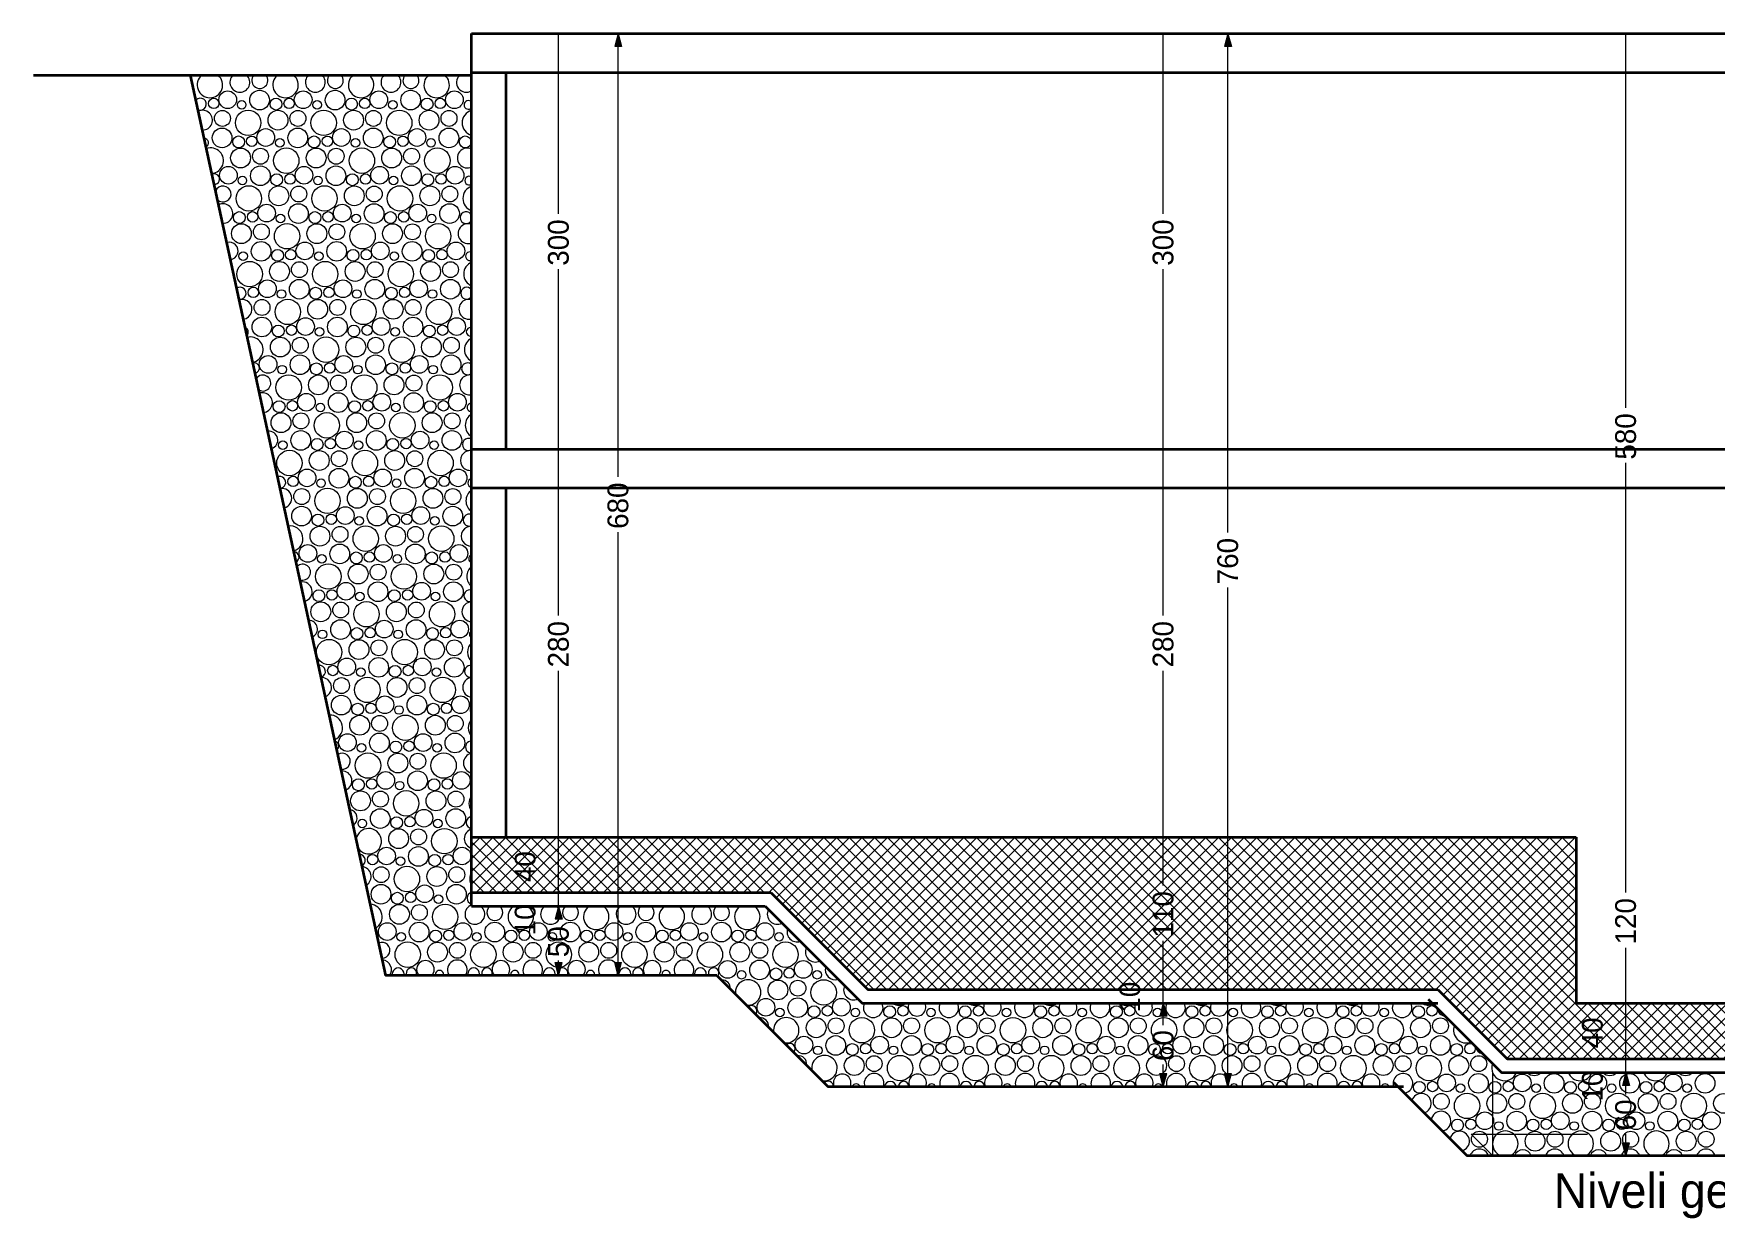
# Model space of a CAD drawing. Header units: millimetres. Extents: x 635850 to 824661, y -5878409 to -5774668.
# Drawn here: x 690076 to 702219, y -5850813 to -5842261 of the extents above; entities that cross this region are included whole.
import ezdxf

# ---------------------------------------------------------------- set-up
doc = ezdxf.new("R2010")
doc.units = ezdxf.units.MM
doc.header["$MEASUREMENT"] = 0
doc.layers.add('2D Drafting - General', color=7, linetype='Continuous')
for name, color, linetype, lineweight in [('2D Drafting - General_Pen_No__147', 7, 'Continuous', 20), ('2D Drafting - General_Pen_No__7', 7, 'Continuous', 35), ('A - Fill Zone_Pen_No__18', 9, 'Continuous', 15)]:
    doc.layers.add(name, color=color, linetype=linetype, lineweight=lineweight)
for name, color, linetype, lineweight, true_color in [('2D Drafting - General_Pen_No__166', 7, 'Continuous', 13, 0x97cbff), ('2D Drafting - General_Pen_No__86', 7, 'Continuous', 20, 0x5555ff), ('A - Fill Zone_Pen_No__82', 7, 'Continuous', 20, 0xaaaaaa), ('A - Fleta_Pen_No__86', 7, 'Continuous', 20, 0x5555ff)]:
    doc.layers.add(name, color=color, linetype=linetype, lineweight=lineweight, true_color=true_color)
doc.styles.add('GENERATED_STYLE_1', font='GOTHIC.TTF')
doc.dimstyles.new('GENERATED_STYLE__1', dxfattribs={"dimtxt": 150, "dimasz": 91.78744, "dimexe": 0.18, "dimexo": 0.0625, "dimgap": 0, "dimtad": 0, "dimdec": 0, "dimlfac": 0.1, "dimzin": 0, "dimdsep": 46, "dimtxsty": 'GENERATED_STYLE_1', "dimblk": 'ARROWHEAD_5', "dimblk1": 'ARROWHEAD_5', "dimblk2": 'ARROWHEAD_5', "dimcen": 0.09, "dimse1": 1, "dimse2": 1, "dimclrd": 256, "dimclre": 256, "dimclrt": 7, "dimadec": 0, "dimazin": 0, "dimtfac": 1, "dimtdec": 4, "dimtmove": 0, "dimatfit": 3, "dimfxl": 0, "dimtolj": 1, "dimtzin": 0, "dimarcsym": 0})

# ---------------------------------------------------------------- blocks, each defined once
blk = doc.blocks.new('*X2', base_point=(1074186, -5841583))
at = {"layer": 'A - Fill Zone_Pen_No__18', "color": 9, "linetype": 'Continuous', "lineweight": 15}
for centre, radius in [((691707, -5842740), 71), ((692253, -5842740), 71), ((692798, -5842740), 71), ((691376, -5842764), 37.6), ((691477, -5842737), 63.8), ((691578, -5842775), 31), ((691826, -5842769), 42.9), ((691921, -5842764), 37.6), ((692022, -5842737), 63.8), ((692123, -5842775), 31), ((692371, -5842769), 42.9), ((692467, -5842764), 37.6), ((692568, -5842737), 63.8), ((692669, -5842775), 31), ((692917, -5842769), 42.9), ((693012, -5842764), 37.6), ((693114, -5842737), 63.8), ((691439, -5842872), 57.5), ((691625, -5842904), 91.8), ((691840, -5842885), 71.6), ((691984, -5842872), 57.5), ((692170, -5842904), 91.8), ((692386, -5842885), 71.6), ((692530, -5842872), 57.5), ((692716, -5842904), 91.8), ((692931, -5842885), 71.6), ((693075, -5842872), 57.5), ((691437, -5843013), 71), ((691556, -5843042), 42.9), ((691651, -5843037), 37.6), ((691752, -5843010), 63.8), ((691853, -5843048), 31), ((691983, -5843013), 71), ((692101, -5843042), 42.9), ((692197, -5843037), 37.6), ((692298, -5843010), 63.8), ((692399, -5843048), 31), ((692528, -5843013), 71), ((692647, -5843042), 42.9), ((692742, -5843037), 37.6), ((692844, -5843010), 63.8), ((692945, -5843048), 31), ((693074, -5843013), 71), ((693192, -5843042), 42.9), ((691570, -5843158), 71.6), ((691714, -5843145), 57.5), ((691900, -5843177), 91.8), ((692116, -5843158), 71.6), ((692260, -5843145), 57.5), ((692446, -5843177), 91.8), ((692661, -5843158), 71.6), ((692805, -5843145), 57.5), ((692991, -5843177), 91.8), ((691482, -5843283), 63.8), ((691713, -5843286), 71), ((691831, -5843315), 42.9), ((691927, -5843310), 37.6), ((692028, -5843283), 63.8), ((692258, -5843286), 71), ((692377, -5843315), 42.9), ((692472, -5843310), 37.6), ((692574, -5843283), 63.8), ((692804, -5843286), 71), ((692922, -5843315), 42.9), ((693018, -5843310), 37.6), ((693119, -5843283), 63.8), ((691630, -5843450), 91.8), ((691583, -5843321), 31), ((691846, -5843431), 71.6), ((691990, -5843418), 57.5), ((692176, -5843450), 91.8), ((692129, -5843321), 31), ((692391, -5843431), 71.6), ((692535, -5843418), 57.5), ((692721, -5843450), 91.8), ((692675, -5843321), 31), ((692937, -5843431), 71.6), ((693081, -5843418), 57.5), ((691758, -5843556), 63.8), ((691988, -5843559), 71), ((692304, -5843556), 63.8), ((692534, -5843559), 71), ((692849, -5843556), 63.8), ((693079, -5843559), 71), ((691576, -5843704), 71.6), ((691561, -5843588), 42.9), ((691657, -5843583), 37.6), ((691720, -5843691), 57.5), ((691906, -5843723), 91.8), ((691859, -5843594), 31), ((692121, -5843704), 71.6), ((692107, -5843588), 42.9), ((692202, -5843583), 37.6), ((692265, -5843691), 57.5), ((692451, -5843723), 91.8), ((692405, -5843594), 31), ((692667, -5843704), 71.6), ((692652, -5843588), 42.9), ((692748, -5843583), 37.6), ((692811, -5843691), 57.5), ((692997, -5843723), 91.8), ((692950, -5843594), 31), ((691718, -5843832), 71), ((692264, -5843832), 71), ((692809, -5843832), 71), ((691589, -5843867), 31), ((691837, -5843861), 42.9), ((691932, -5843856), 37.6), ((692034, -5843829), 63.8), ((692135, -5843867), 31), ((692382, -5843861), 42.9), ((692478, -5843856), 37.6), ((692579, -5843829), 63.8), ((692680, -5843867), 31), ((692928, -5843861), 42.9), ((693024, -5843856), 37.6), ((693125, -5843829), 63.8), ((691636, -5843996), 91.8), ((691851, -5843977), 71.6), ((691995, -5843964), 57.5), ((692181, -5843996), 91.8), ((692397, -5843977), 71.6), ((692541, -5843964), 57.5), ((692727, -5843996), 91.8), ((692942, -5843977), 71.6), ((693086, -5843964), 57.5), ((691662, -5844128), 37.6), ((691764, -5844102), 63.8), ((691865, -5844140), 31), ((691994, -5844105), 71), ((692112, -5844134), 42.9), ((692208, -5844128), 37.6), ((692309, -5844102), 63.8), ((692410, -5844140), 31), ((692539, -5844105), 71), ((692658, -5844134), 42.9), ((692754, -5844128), 37.6), ((692855, -5844102), 63.8), ((692956, -5844140), 31), ((693085, -5844105), 71), ((691725, -5844237), 57.5), ((691911, -5844269), 91.8), ((692127, -5844250), 71.6), ((692271, -5844237), 57.5), ((692457, -5844269), 91.8), ((692672, -5844250), 71.6), ((692816, -5844237), 57.5), ((693003, -5844269), 91.8), ((691724, -5844378), 71), ((691842, -5844407), 42.9), ((691938, -5844401), 37.6), ((692039, -5844375), 63.8), ((692269, -5844378), 71), ((692388, -5844407), 42.9), ((692484, -5844401), 37.6), ((692585, -5844375), 63.8), ((692815, -5844378), 71), ((692933, -5844407), 42.9), ((693029, -5844401), 37.6), ((693130, -5844375), 63.8), ((691857, -5844523), 71.6), ((692001, -5844510), 57.5), ((692187, -5844542), 91.8), ((692140, -5844413), 31), ((692402, -5844523), 71.6), ((692546, -5844510), 57.5), ((692733, -5844542), 91.8), ((692686, -5844413), 31), ((692948, -5844523), 71.6), ((693092, -5844510), 57.5), ((691769, -5844648), 63.8), ((691999, -5844651), 71), ((692315, -5844648), 63.8), ((692545, -5844651), 71), ((692860, -5844648), 63.8), ((693090, -5844651), 71), ((691917, -5844815), 91.8), ((691870, -5844686), 31), ((692132, -5844796), 71.6), ((692118, -5844680), 42.9), ((692214, -5844674), 37.6), ((692276, -5844783), 57.5), ((692463, -5844815), 91.8), ((692416, -5844686), 31), ((692678, -5844796), 71.6), ((692663, -5844680), 42.9), ((692759, -5844674), 37.6), ((692822, -5844783), 57.5), ((693008, -5844815), 91.8), ((692961, -5844686), 31), ((692275, -5844924), 71), ((692820, -5844924), 71), ((691848, -5844953), 42.9), ((691944, -5844947), 37.6), ((692045, -5844921), 63.8), ((692146, -5844959), 31), ((692393, -5844953), 42.9), ((692489, -5844947), 37.6), ((692590, -5844921), 63.8), ((692691, -5844959), 31), ((692939, -5844953), 42.9), ((693035, -5844947), 37.6), ((693136, -5844921), 63.8), ((691862, -5845069), 71.6), ((692006, -5845056), 57.5), ((692193, -5845088), 91.8), ((692408, -5845069), 71.6), ((692552, -5845056), 57.5), ((692738, -5845088), 91.8), ((692953, -5845069), 71.6), ((693098, -5845056), 57.5), ((691876, -5845232), 31), ((692005, -5845197), 71), ((692123, -5845226), 42.9), ((692219, -5845220), 37.6), ((692320, -5845194), 63.8), ((692421, -5845232), 31), ((692550, -5845197), 71), ((692669, -5845226), 42.9), ((692765, -5845220), 37.6), ((692866, -5845194), 63.8), ((692967, -5845232), 31), ((693096, -5845197), 71), ((691923, -5845360), 91.8), ((692138, -5845342), 71.6), ((692282, -5845329), 57.5), ((692468, -5845360), 91.8), ((692683, -5845342), 71.6), ((692828, -5845329), 57.5), ((693014, -5845360), 91.8), ((691949, -5845493), 37.6), ((692050, -5845467), 63.8), ((692280, -5845470), 71), ((692399, -5845499), 42.9), ((692495, -5845493), 37.6), ((692596, -5845467), 63.8), ((692826, -5845470), 71), ((692945, -5845499), 42.9), ((693040, -5845493), 37.6), ((693141, -5845467), 63.8), ((692012, -5845602), 57.5), ((692198, -5845633), 91.8), ((692151, -5845505), 31), ((692413, -5845615), 71.6), ((692558, -5845602), 57.5), ((692744, -5845633), 91.8), ((692697, -5845505), 31), ((692959, -5845615), 71.6), ((693103, -5845602), 57.5), ((692010, -5845743), 71), ((692326, -5845740), 63.8), ((692556, -5845743), 71), ((692871, -5845740), 63.8), ((693102, -5845743), 71), ((692143, -5845888), 71.6), ((692129, -5845772), 42.9), ((692225, -5845766), 37.6), ((692288, -5845875), 57.5), ((692474, -5845906), 91.8), ((692427, -5845778), 31), ((692689, -5845888), 71.6), ((692675, -5845772), 42.9), ((692770, -5845766), 37.6), ((692833, -5845875), 57.5), ((693019, -5845906), 91.8), ((692972, -5845778), 31), ((692286, -5846016), 71), ((692832, -5846016), 71), ((692056, -5846013), 63.8), ((692157, -5846051), 31), ((692405, -5846045), 42.9), ((692500, -5846039), 37.6), ((692601, -5846013), 63.8), ((692702, -5846051), 31), ((692950, -5846045), 42.9), ((693046, -5846039), 37.6), ((693147, -5846013), 63.8), ((692204, -5846179), 91.8), ((692419, -5846161), 71.6), ((692563, -5846148), 57.5), ((692749, -5846179), 91.8), ((692965, -5846161), 71.6), ((693109, -5846148), 57.5), ((692135, -5846318), 42.9), ((692230, -5846312), 37.6), ((692331, -5846286), 63.8), ((692432, -5846324), 31), ((692562, -5846289), 71), ((692680, -5846318), 42.9), ((692776, -5846312), 37.6), ((692877, -5846286), 63.8), ((692978, -5846324), 31), ((693107, -5846289), 71), ((692149, -5846434), 71.6), ((692293, -5846421), 57.5), ((692479, -5846452), 91.8), ((692695, -5846434), 71.6), ((692839, -5846421), 57.5), ((693025, -5846452), 91.8), ((692292, -5846562), 71), ((692410, -5846591), 42.9), ((692506, -5846585), 37.6), ((692607, -5846559), 63.8), ((692837, -5846562), 71), ((692956, -5846591), 42.9), ((693051, -5846585), 37.6), ((693152, -5846559), 63.8), ((692209, -5846725), 91.8), ((692162, -5846597), 31), ((692425, -5846707), 71.6), ((692569, -5846694), 57.5), ((692755, -5846725), 91.8), ((692708, -5846597), 31), ((692970, -5846707), 71.6), ((693114, -5846694), 57.5), ((692337, -5846832), 63.8), ((692567, -5846835), 71), ((692882, -5846832), 63.8), ((693113, -5846835), 71), ((692236, -5846858), 37.6), ((692299, -5846967), 57.5), ((692485, -5846998), 91.8), ((692438, -5846870), 31), ((692700, -5846980), 71.6), ((692686, -5846864), 42.9), ((692781, -5846858), 37.6), ((692844, -5846967), 57.5), ((693030, -5846998), 91.8), ((692984, -5846870), 31), ((692297, -5847108), 71), ((692612, -5847105), 63.8), ((692843, -5847108), 71), ((693158, -5847105), 63.8), ((692416, -5847137), 42.9), ((692511, -5847131), 37.6), ((692714, -5847143), 31), ((692961, -5847137), 42.9), ((693057, -5847131), 37.6), ((692430, -5847253), 71.6), ((692574, -5847240), 57.5), ((692760, -5847271), 91.8), ((692976, -5847253), 71.6), ((693120, -5847240), 57.5), ((692342, -5847378), 63.8), ((692444, -5847416), 31), ((692573, -5847381), 71), ((692691, -5847410), 42.9), ((692787, -5847404), 37.6), ((692888, -5847378), 63.8), ((692989, -5847416), 31), ((693118, -5847381), 71), ((692490, -5847544), 91.8), ((692706, -5847526), 71.6), ((692850, -5847513), 57.5), ((693036, -5847544), 91.8), ((692421, -5847683), 42.9), ((692517, -5847677), 37.6), ((692618, -5847651), 63.8), ((692848, -5847654), 71), ((692967, -5847683), 42.9), ((693063, -5847677), 37.6), ((693164, -5847651), 63.8), ((692436, -5847799), 71.6), ((692580, -5847786), 57.5), ((692766, -5847817), 91.8), ((692719, -5847689), 31), ((692981, -5847799), 71.6), ((693125, -5847786), 57.5), ((692578, -5847927), 71), ((692894, -5847924), 63.8), ((693124, -5847927), 71), ((692449, -5847962), 31), ((692711, -5848072), 71.6), ((692697, -5847956), 42.9), ((692793, -5847950), 37.6), ((692855, -5848059), 57.5), ((693041, -5848090), 91.8), ((692995, -5847962), 31), ((692624, -5848197), 63.8), ((692854, -5848200), 71), ((693169, -5848197), 63.8), ((692523, -5848223), 37.6), ((692725, -5848235), 31), ((692972, -5848229), 42.9), ((693068, -5848223), 37.6), ((692585, -5848332), 57.5), ((692771, -5848363), 91.8), ((692987, -5848345), 71.6), ((693131, -5848332), 57.5), ((692584, -5848473), 71), ((692702, -5848502), 42.9), ((692798, -5848496), 37.6), ((692899, -5848470), 63.8), ((693000, -5848508), 31), ((693129, -5848473), 71), ((692717, -5848618), 71.6), ((692861, -5848605), 57.5), ((693047, -5848636), 91.8), ((692629, -5848743), 63.8), ((692859, -5848746), 71), ((692978, -5848775), 42.9), ((693074, -5848769), 37.6), ((693175, -5848743), 63.8), ((693405, -5848746), 71), ((693523, -5848775), 42.9), ((693619, -5848769), 37.6), ((693720, -5848743), 63.8), ((693950, -5848746), 71), ((694069, -5848775), 42.9), ((694165, -5848769), 37.6), ((694266, -5848743), 63.8), ((694496, -5848746), 71), ((694615, -5848775), 42.9), ((694710, -5848769), 37.6), ((694811, -5848743), 63.8), ((695042, -5848746), 71), ((695160, -5848775), 42.9), ((695256, -5848769), 37.6), ((695357, -5848743), 63.8), ((692777, -5848909), 91.8), ((692730, -5848781), 31), ((692992, -5848891), 71.6), ((693136, -5848878), 57.5), ((693323, -5848909), 91.8), ((693276, -5848781), 31), ((693538, -5848891), 71.6), ((693682, -5848878), 57.5), ((693868, -5848909), 91.8), ((693821, -5848781), 31), ((694084, -5848891), 71.6), ((694228, -5848878), 57.5), ((694414, -5848909), 91.8), ((694367, -5848781), 31), ((694629, -5848891), 71.6), ((694773, -5848878), 57.5), ((694959, -5848909), 91.8), ((694912, -5848781), 31), ((695175, -5848891), 71.6), ((695319, -5848878), 57.5), ((695505, -5848909), 91.8), ((695458, -5848781), 31), ((695087, -5849016), 63.8), ((695317, -5849019), 71), ((695633, -5849016), 63.8), ((695188, -5849054), 31), ((695450, -5849164), 71.6), ((695436, -5849048), 42.9), ((695531, -5849042), 37.6), ((695594, -5849151), 57.5), ((695780, -5849182), 91.8), ((695734, -5849054), 31), ((695363, -5849289), 63.8), ((695593, -5849292), 71), ((695908, -5849289), 63.8), ((695464, -5849327), 31), ((695711, -5849321), 42.9), ((695807, -5849315), 37.6), ((696009, -5849327), 31), ((696257, -5849321), 42.9), ((696353, -5849315), 37.6), ((696555, -5849327), 31), ((696802, -5849321), 42.9), ((696898, -5849315), 37.6), ((697100, -5849327), 31), ((697348, -5849321), 42.9), ((697444, -5849315), 37.6), ((697646, -5849327), 31), ((697894, -5849321), 42.9), ((697989, -5849315), 37.6), ((698191, -5849327), 31), ((698439, -5849321), 42.9), ((698535, -5849315), 37.6), ((698737, -5849327), 31), ((698985, -5849321), 42.9), ((699080, -5849315), 37.6), ((699283, -5849327), 31), ((699530, -5849321), 42.9), ((699626, -5849315), 37.6), ((699828, -5849327), 31), ((700076, -5849321), 42.9), ((700172, -5849315), 37.6), ((695726, -5849437), 71.6), ((695870, -5849423), 57.5), ((696056, -5849455), 91.8), ((696271, -5849437), 71.6), ((696415, -5849423), 57.5), ((696602, -5849455), 91.8), ((696817, -5849437), 71.6), ((696961, -5849423), 57.5), ((697147, -5849455), 91.8), ((697362, -5849437), 71.6), ((697507, -5849423), 57.5), ((697693, -5849455), 91.8), ((697908, -5849437), 71.6), ((698052, -5849423), 57.5), ((698238, -5849455), 91.8), ((698454, -5849437), 71.6), ((698598, -5849423), 57.5), ((698784, -5849455), 91.8), ((698999, -5849437), 71.6), ((699143, -5849423), 57.5), ((699329, -5849455), 91.8), ((699545, -5849437), 71.6), ((699689, -5849423), 57.5), ((699875, -5849455), 91.8), ((700090, -5849437), 71.6), ((700234, -5849423), 57.5), ((695638, -5849562), 63.8), ((695739, -5849600), 31), ((695868, -5849565), 71), ((695987, -5849594), 42.9), ((696083, -5849588), 37.6), ((696184, -5849562), 63.8), ((696285, -5849600), 31), ((696414, -5849565), 71), ((696532, -5849594), 42.9), ((696628, -5849588), 37.6), ((696729, -5849562), 63.8), ((696830, -5849600), 31), ((696959, -5849565), 71), ((697078, -5849594), 42.9), ((697174, -5849588), 37.6), ((697275, -5849562), 63.8), ((697376, -5849600), 31), ((697505, -5849565), 71), ((697624, -5849594), 42.9), ((697719, -5849588), 37.6), ((697820, -5849562), 63.8), ((697921, -5849600), 31), ((698051, -5849565), 71), ((698169, -5849594), 42.9), ((698265, -5849588), 37.6), ((698366, -5849562), 63.8), ((698467, -5849600), 31), ((698596, -5849565), 71), ((698715, -5849594), 42.9), ((698810, -5849588), 37.6), ((698911, -5849562), 63.8), ((699013, -5849600), 31), ((699142, -5849565), 71), ((699260, -5849594), 42.9), ((699356, -5849588), 37.6), ((699457, -5849562), 63.8), ((699558, -5849600), 31), ((699687, -5849565), 71), ((699806, -5849594), 42.9), ((699902, -5849588), 37.6), ((700003, -5849562), 63.8), ((700104, -5849600), 31), ((700233, -5849565), 71), ((700351, -5849594), 42.9), ((700447, -5849588), 37.6), ((696001, -5849710), 71.6), ((696145, -5849696), 57.5), ((696332, -5849728), 91.8), ((696547, -5849710), 71.6), ((696691, -5849696), 57.5), ((696877, -5849728), 91.8), ((697092, -5849710), 71.6), ((697237, -5849696), 57.5), ((697423, -5849728), 91.8), ((697638, -5849710), 71.6), ((697782, -5849696), 57.5), ((697968, -5849728), 91.8), ((698184, -5849710), 71.6), ((698328, -5849696), 57.5), ((698514, -5849728), 91.8), ((698729, -5849710), 71.6), ((698873, -5849696), 57.5), ((699059, -5849728), 91.8), ((699275, -5849710), 71.6), ((699419, -5849696), 57.5), ((699605, -5849728), 91.8), ((699820, -5849710), 71.6), ((699964, -5849696), 57.5), ((700150, -5849728), 91.8), ((700366, -5849710), 71.6), ((700510, -5849696), 57.5), ((700081, -5849867), 42.9), ((700177, -5849861), 37.6), ((700278, -5849835), 63.8), ((700508, -5849838), 71), ((700627, -5849867), 42.9), ((700723, -5849861), 37.6), ((700824, -5849835), 63.8), ((701054, -5849838), 71), ((701172, -5849867), 42.9), ((701268, -5849861), 37.6), ((701369, -5849835), 63.8), ((701599, -5849838), 71), ((701718, -5849867), 42.9), ((701814, -5849861), 37.6), ((701915, -5849835), 63.8), ((702145, -5849838), 71), ((700240, -5849969), 57.5), ((700426, -5850001), 91.8), ((700379, -5849873), 31), ((700641, -5849983), 71.6), ((700785, -5849969), 57.5), ((700972, -5850001), 91.8), ((700925, -5849873), 31), ((701187, -5849983), 71.6), ((701331, -5849969), 57.5), ((701517, -5850001), 91.8), ((701470, -5849873), 31), ((701733, -5849983), 71.6), ((701877, -5849969), 57.5), ((702063, -5850001), 91.8), ((702016, -5849873), 31), ((702278, -5849983), 71.6), ((700554, -5850108), 63.8), ((700784, -5850111), 71), ((701099, -5850108), 63.8), ((701329, -5850111), 71), ((701645, -5850108), 63.8), ((701875, -5850111), 71), ((702190, -5850108), 63.8), ((700357, -5850140), 42.9), ((700453, -5850134), 37.6), ((700515, -5850242), 57.5), ((700655, -5850146), 31), ((700917, -5850256), 71.6), ((700902, -5850140), 42.9), ((700998, -5850134), 37.6), ((701061, -5850242), 57.5), ((701200, -5850146), 31), ((701463, -5850256), 71.6), ((701448, -5850140), 42.9), ((701544, -5850134), 37.6), ((701607, -5850242), 57.5), ((701746, -5850146), 31), ((702008, -5850256), 71.6), ((701994, -5850140), 42.9), ((702089, -5850134), 37.6), ((702152, -5850242), 57.5)]:
    blk.add_circle(centre, radius, dxfattribs=at)
for centre, radius, start, end in [((691163, -5842599), 57.5, 349.2655, 35.231), ((691349, -5842631), 91.8, 130.4002, 49.5998), ((691565, -5842612), 71.6, 134.2735, 45.7265), ((691709, -5842599), 57.5, 138.6496, 41.3504), ((691895, -5842631), 91.8, 130.4002, 49.5998), ((692110, -5842612), 71.6, 134.2735, 45.7265), ((692254, -5842599), 57.5, 138.6496, 41.3504), ((692440, -5842631), 91.8, 130.4002, 49.5998), ((692656, -5842612), 71.6, 134.2735, 45.7265), ((692800, -5842599), 57.5, 138.6496, 41.3504), ((692986, -5842631), 91.8, 130.4002, 49.5998), ((693201, -5842612), 71.6, 134.2735, 301.2932), ((691280, -5842769), 42.9, 246.1291, 138.3675), ((693215, -5842775), 31, 39.8755, 320.1245), ((691295, -5842885), 71.6, 270.2884, 114.2082), ((693261, -5842904), 91.8, 104.5358, 255.4642), ((691308, -5843048), 31, 294.7806, 89.7159), ((691355, -5843177), 91.8, 274.8689, 109.6277), ((693207, -5843158), 71.6, 63.7876, 296.2124), ((691381, -5843310), 37.6, 267.5034, 116.9931), ((691444, -5843418), 57.5, 225.6835, 158.813), ((693267, -5843450), 91.8, 108.1529, 251.8471), ((693220, -5843321), 31, 53.9761, 306.0239), ((691443, -5843559), 71, 268.8117, 115.6848), ((693212, -5843704), 71.6, 68.6551, 291.3449), ((693198, -5843588), 42.9, 19.0278, 340.9722), ((691488, -5843829), 63.8, 279.0343, 105.4622), ((693226, -5843867), 31, 65.8702, 294.1298), ((693273, -5843996), 91.8, 111.8466, 248.1534), ((691567, -5844134), 42.9, 260.5412, 123.9553), ((693203, -5844134), 42.9, 35.3462, 324.6538), ((691581, -5844250), 71.6, 277.9111, 106.5854), ((693218, -5844250), 71.6, 73.3656, 286.6344), ((691595, -5844413), 31, 313.623, 70.8735), ((691641, -5844542), 91.8, 280.7655, 103.731), ((693278, -5844542), 91.8, 115.6386, 244.3614), ((693231, -5844413), 31, 76.7331, 283.2669), ((691668, -5844674), 37.6, 282.0119, 102.4846), ((691731, -5844783), 57.5, 240.1175, 144.379), ((693223, -5844796), 71.6, 77.9629, 282.0371), ((693209, -5844680), 42.9, 46.6871, 313.3129), ((691729, -5844924), 71, 276.5285, 107.968), ((693237, -5844959), 31, 87.1242, 272.8758), ((693284, -5845088), 91.8, 119.5552, 240.4448), ((691775, -5845194), 63.8, 287.497, 96.9996), ((693215, -5845226), 42.9, 56.2002, 303.7998), ((693229, -5845342), 71.6, 82.4826, 277.5174), ((691853, -5845499), 42.9, 273.6065, 110.89), ((691868, -5845615), 71.6, 285.4571, 99.0394), ((693289, -5845633), 91.8, 123.6303, 236.3697), ((693242, -5845505), 31, 97.4203, 262.5797), ((691881, -5845778), 31, 337.7633, 46.7332), ((691928, -5845906), 91.8, 286.6465, 97.85), ((693235, -5845888), 71.6, 86.9556, 273.0444), ((693220, -5845772), 42.9, 64.7478, 295.2522), ((691955, -5846039), 37.6, 296.5048, 87.9917), ((693248, -5846051), 31, 107.9667, 252.0333), ((692018, -5846148), 57.5, 251.7747, 132.7218), ((693295, -5846179), 91.8, 127.9084, 232.0916), ((692016, -5846289), 71, 284.1418, 100.3547), ((693226, -5846318), 42.9, 72.7277, 287.2723), ((693240, -5846434), 71.6, 91.4101, 268.5899), ((692061, -5846559), 63.8, 296.0771, 88.4194), ((693300, -5846725), 91.8, 132.4519, 227.5481), ((693254, -5846597), 31, 119.1948, 240.8052), ((692140, -5846864), 42.9, 286.225, 98.2716), ((692155, -5846980), 71.6, 293.0597, 91.4368), ((693246, -5846980), 71.6, 95.8732, 264.1268), ((693231, -5846864), 42.9, 80.3735, 279.6265), ((693259, -5847143), 31, 131.8435, 228.1565), ((692215, -5847271), 91.8, 292.5744, 91.9221), ((693306, -5847271), 91.8, 137.3529, 222.6471), ((692241, -5847404), 37.6, 312.0271, 72.4694), ((693237, -5847410), 42.9, 87.8489, 272.1511), ((692304, -5847513), 57.5, 262.1607, 122.3358), ((693251, -5847526), 71.6, 100.3724, 259.6276), ((692303, -5847654), 71, 291.789, 92.7075), ((693311, -5847817), 91.8, 142.7602, 217.2398), ((693265, -5847689), 31, 147.8239, 212.1761), ((692348, -5847924), 63.8, 304.9892, 79.5073), ((692496, -5848090), 91.8, 215.249, 169.2475), ((693257, -5848072), 71.6, 104.9374, 255.0626), ((693242, -5847956), 42.9, 95.2876, 264.7124), ((692427, -5848229), 42.9, 299.0438, 85.4528), ((692441, -5848345), 71.6, 300.8616, 83.6349), ((693317, -5848363), 91.8, 148.9457, 211.0543), ((693248, -5848502), 42.9, 102.8174, 257.1826), ((692501, -5848636), 91.8, 298.6168, 85.8797), ((693262, -5848618), 71.6, 109.6018, 52.9506), ((693406, -5848605), 57.5, 130.2903, 49.7097), ((693593, -5848636), 91.8, 124.3586, 55.6414), ((693808, -5848618), 71.6, 127.0494, 52.9506), ((693952, -5848605), 57.5, 130.2903, 49.7097), ((694138, -5848636), 91.8, 124.3586, 55.6414), ((694354, -5848618), 71.6, 127.0494, 52.9506), ((694498, -5848605), 57.5, 130.2903, 49.7097), ((694684, -5848636), 91.8, 124.3586, 55.6414), ((694899, -5848618), 71.6, 127.0494, 52.9506), ((695043, -5848605), 57.5, 130.2903, 49.7097), ((695229, -5848636), 91.8, 124.3586, 55.6414), ((695445, -5848618), 71.6, 151.4969, 298.5031), ((692528, -5848769), 37.6, 330.5831, 53.9134), ((695587, -5848746), 71, 160.3344, 289.6656), ((692591, -5848878), 57.5, 271.8919, 112.6047), ((695720, -5848891), 71.6, 153.0189, 296.9811), ((692589, -5849019), 71, 324.1342, 84.8834), ((692905, -5849016), 63.8, 315.3851, 224.6149), ((693135, -5849019), 71, 324.1342, 215.8658), ((693450, -5849016), 63.8, 315.3851, 224.6149), ((693680, -5849019), 71, 324.1342, 215.8658), ((693996, -5849016), 63.8, 315.3851, 224.6149), ((694226, -5849019), 71, 324.1342, 215.8658), ((694541, -5849016), 63.8, 315.3851, 224.6149), ((694772, -5849019), 71, 324.1342, 215.8658), ((692708, -5849048), 42.9, 342.4725, 197.5275), ((692804, -5849042), 37.6, 331.0006, 208.9994), ((693006, -5849054), 31, 347.5306, 192.4694), ((693253, -5849048), 42.9, 342.4725, 197.5275), ((693349, -5849042), 37.6, 331.0006, 208.9994), ((693551, -5849054), 31, 347.5306, 192.4694), ((693799, -5849048), 42.9, 342.4725, 197.5275), ((693895, -5849042), 37.6, 331.0006, 208.9994), ((694097, -5849054), 31, 347.5306, 192.4694), ((694345, -5849048), 42.9, 342.4725, 197.5275), ((694440, -5849042), 37.6, 331.0006, 208.9994), ((694642, -5849054), 31, 347.5306, 192.4694), ((694890, -5849048), 42.9, 342.4725, 197.5275), ((694986, -5849042), 37.6, 321.6302, 208.9994), ((695049, -5849151), 57.5, 354.2183, 95.7817), ((695235, -5849182), 91.8, 262.6547, 187.3453), ((695863, -5849019), 71, 161.9672, 288.0328), ((695996, -5849164), 71.6, 154.5541, 295.4459), ((695261, -5849315), 37.6, 318.853, 131.147), ((696138, -5849292), 71, 153.7219, 26.2781), ((696326, -5849182), 91.8, 238.4095, 301.5905), ((696454, -5849289), 63.8, 153.8141, 26.1859), ((696684, -5849292), 71, 153.7219, 26.2781), ((696872, -5849182), 91.8, 238.4095, 301.5905), ((696999, -5849289), 63.8, 153.8141, 26.1859), ((697229, -5849292), 71, 153.7219, 26.2781), ((697417, -5849182), 91.8, 238.4095, 301.5905), ((697545, -5849289), 63.8, 153.8141, 26.1859), ((697775, -5849292), 71, 153.7219, 26.2781), ((697963, -5849182), 91.8, 238.4095, 301.5905), ((698090, -5849289), 63.8, 153.8141, 26.1859), ((698321, -5849292), 71, 153.7219, 26.2781), ((698508, -5849182), 91.8, 238.4095, 301.5905), ((698636, -5849289), 63.8, 153.8141, 26.1859), ((698866, -5849292), 71, 153.7219, 26.2781), ((699054, -5849182), 91.8, 238.4095, 301.5905), ((699181, -5849289), 63.8, 153.8141, 26.1859), ((699412, -5849292), 71, 153.7219, 26.2781), ((699599, -5849182), 91.8, 238.4095, 301.5905), ((699727, -5849289), 63.8, 153.8141, 26.1859), ((699957, -5849292), 71, 153.7219, 26.2781), ((700145, -5849182), 91.8, 238.4095, 292.6713), ((700273, -5849289), 63.8, 186.466, 263.534), ((695324, -5849423), 57.5, 351.9219, 98.0781), ((695510, -5849455), 91.8, 260.7596, 189.2404), ((700420, -5849455), 91.8, 158.5588, 291.4412), ((695537, -5849588), 37.6, 316.0849, 133.9151), ((700548, -5849562), 63.8, 189.1622, 260.8378), ((695600, -5849696), 57.5, 349.6927, 100.3073), ((695786, -5849728), 91.8, 258.7731, 191.2269), ((700696, -5849728), 91.8, 159.8004, 339.4545), ((695813, -5849861), 37.6, 1.1416, 136.6807), ((695914, -5849835), 63.8, 336.1135, 203.8865), ((696144, -5849838), 71, 341.4346, 198.5654), ((696262, -5849867), 42.9, 8.1352, 171.8648), ((696358, -5849861), 37.6, 1.1416, 178.8584), ((696459, -5849835), 63.8, 336.1135, 203.8865), ((696689, -5849838), 71, 341.4346, 198.5654), ((696808, -5849867), 42.9, 8.1352, 171.8648), ((696904, -5849861), 37.6, 1.1416, 178.8584), ((697005, -5849835), 63.8, 336.1135, 203.8865), ((697235, -5849838), 71, 341.4346, 198.5654), ((697354, -5849867), 42.9, 8.1352, 171.8648), ((697449, -5849861), 37.6, 1.1416, 178.8584), ((697550, -5849835), 63.8, 336.1135, 203.8865), ((697781, -5849838), 71, 341.4346, 198.5654), ((697899, -5849867), 42.9, 8.1352, 171.8648), ((697995, -5849861), 37.6, 1.1416, 178.8584), ((698096, -5849835), 63.8, 336.1135, 203.8865), ((698326, -5849838), 71, 341.4346, 198.5654), ((698445, -5849867), 42.9, 8.1352, 171.8648), ((698540, -5849861), 37.6, 1.1416, 178.8584), ((698641, -5849835), 63.8, 336.1135, 203.8865), ((698872, -5849838), 71, 341.4346, 198.5654), ((698990, -5849867), 42.9, 8.1352, 171.8648), ((699086, -5849861), 37.6, 1.1416, 178.8584), ((699187, -5849835), 63.8, 336.1135, 203.8865), ((699417, -5849838), 71, 341.4346, 198.5654), ((699536, -5849867), 42.9, 8.1352, 171.8648), ((699632, -5849861), 37.6, 1.1416, 178.8584), ((699733, -5849835), 63.8, 336.1135, 203.8865), ((699963, -5849838), 71, 278.2031, 198.5654), ((700911, -5849710), 71.6, 225.3526, 314.6474), ((701242, -5849728), 91.8, 200.5455, 339.4545), ((701457, -5849710), 71.6, 225.3526, 314.6474), ((701787, -5849728), 91.8, 200.5455, 339.4545), ((702003, -5849710), 71.6, 225.3526, 314.6474), ((696015, -5849873), 31, 23.3377, 156.6623), ((696560, -5849873), 31, 23.3377, 156.6623), ((697106, -5849873), 31, 23.3377, 156.6623), ((697651, -5849873), 31, 23.3377, 156.6623), ((698197, -5849873), 31, 23.3377, 156.6623), ((698743, -5849873), 31, 23.3377, 156.6623), ((699288, -5849873), 31, 23.3377, 156.6623), ((699834, -5849873), 31, 23.3377, 156.6623), ((700096, -5849983), 71.6, 286.3807, 163.6193), ((700238, -5850111), 71, 276.3501, 173.6499), ((700371, -5850256), 71.6, 284.7115, 165.2885), ((700702, -5850274), 91.8, 290.0843, 249.9157), ((701247, -5850274), 91.8, 290.0843, 249.9157), ((701793, -5850274), 91.8, 290.0843, 249.9157), ((700514, -5850384), 71, 19.249, 160.751), ((700829, -5850381), 63.8, 18.3965, 161.6035), ((701059, -5850384), 71, 19.249, 160.751), ((701375, -5850381), 63.8, 18.3965, 161.6035), ((701605, -5850384), 71, 19.249, 160.751), ((701920, -5850381), 63.8, 18.3965, 161.6035), ((702151, -5850384), 71, 19.249, 160.751)]:
    blk.add_arc(centre, radius, start, end, dxfattribs=at)
blk = doc.blocks.new('Fill_1', base_point=(1074186, -5841583))
at = {"layer": 'A - Fill Zone_Pen_No__18', "color": 9, "linetype": 'Continuous', "lineweight": 15}
blk.add_blockref('*X2', (1074186, -5841583), dxfattribs=at)
blk = doc.blocks.new('*D54', base_point=(1074186, -5841583))
at = {"layer": '2D Drafting - General_Pen_No__166', "linetype": 'Continuous', "lineweight": 13, "true_color": 0x97cbff}
for points in [[(698233, -5849261), (698208, -5849354), (698258, -5849354)], [(698233, -5849861), (698258, -5849767), (698208, -5849767)]]:
    blk.add_hatch(color=151, dxfattribs=at).paths.add_polyline_path(points)
at = {"layer": '2D Drafting - General_Pen_No__166', "color": 151, "linetype": 'Continuous', "lineweight": 13, "true_color": 0x97cbff}
for p, q in [((698233, -5849261), (698208, -5849354)), ((698233, -5849261), (698258, -5849354)), ((698258, -5849354), (698208, -5849354)), ((698233, -5849419), (698233, -5849354)), ((698233, -5849767), (698233, -5849702)), ((698208, -5849767), (698258, -5849767)), ((698233, -5849861), (698208, -5849767)), ((698233, -5849861), (698258, -5849767))]:
    blk.add_line(p, q, dxfattribs=at)
at = {"layer": '2D Drafting - General_Pen_No__147', "color": 7, "lineweight": 20, "char_height": 150, "attachment_point": 7, "rotation": 90, "style": 'GENERATED_STYLE_1'}
for s, insert in [('\\A1;{\\pql;\\fCentury Gothic|b0|i0|c0|p34;10}', (698068, -5849328)), ('\\A1;{\\pql;\\fCentury Gothic|b0|i0|c0|p34;60}', (698308, -5849678))]:
    blk.add_mtext(s, dxfattribs=dict(at, insert=insert))
blk = doc.blocks.new('ARROWHEAD_5')
at = {"linetype": 'Continuous', "lineweight": 0}
blk.add_hatch(color=0, dxfattribs=at).paths.add_polyline_path([(-1, 0.2679), (0, 0), (-1, -0.2679)])
at = {"color": 0, "linetype": 'Continuous', "lineweight": 0}
blk.add_line((0, 0), (-1, 0), dxfattribs=at)
blk = doc.blocks.new('*D56', base_point=(1074186, -5841583))
at = {"layer": '2D Drafting - General_Pen_No__166', "linetype": 'Continuous', "lineweight": 13, "true_color": 0x97cbff}
blk.add_hatch(color=151, dxfattribs=at).paths.add_polyline_path([(698233, -5849261), (698208, -5849354), (698258, -5849354)])
at = {"layer": '2D Drafting - General_Pen_No__166', "color": 151, "linetype": 'Continuous', "lineweight": 13, "true_color": 0x97cbff}
blk.add_line((698233, -5849261), (698233, -5849161), dxfattribs=at)
blk = doc.blocks.new('*D57', base_point=(1074186, -5841583))
at = {"layer": '2D Drafting - General_Pen_No__166', "color": 151, "linetype": 'Continuous', "lineweight": 13, "true_color": 0x97cbff}
for p, q in [((698233, -5848411), (698233, -5848061)), ((698233, -5849161), (698233, -5848810))]:
    blk.add_line(p, q, dxfattribs=at)
at = {"layer": '2D Drafting - General_Pen_No__147', "color": 7, "lineweight": 20, "insert": (698308, -5848786), "char_height": 150, "attachment_point": 7, "rotation": 90, "style": 'GENERATED_STYLE_1'}
blk.add_mtext('\\A1;{\\pql;\\fCentury Gothic|b0|i0|c0|p34;110}', dxfattribs=at)
blk = doc.blocks.new('*D58', base_point=(1074186, -5841583))
at = {"layer": '2D Drafting - General_Pen_No__166', "color": 151, "linetype": 'Continuous', "lineweight": 13, "true_color": 0x97cbff}
for p, q in [((698233, -5846461), (698233, -5845261)), ((698233, -5848061), (698233, -5846860))]:
    blk.add_line(p, q, dxfattribs=at)
at = {"layer": '2D Drafting - General_Pen_No__147', "color": 7, "lineweight": 20, "insert": (698308, -5846836), "char_height": 150, "attachment_point": 7, "rotation": 90, "style": 'GENERATED_STYLE_1'}
blk.add_mtext('\\A1;{\\pql;\\fCentury Gothic|b0|i0|c0|p34;280}', dxfattribs=at)
blk = doc.blocks.new('*D59', base_point=(1074186, -5841583))
at = {"layer": '2D Drafting - General_Pen_No__166', "color": 151, "linetype": 'Continuous', "lineweight": 13, "true_color": 0x97cbff}
for p, q in [((698233, -5843561), (698233, -5842261)), ((698233, -5845261), (698233, -5843960))]:
    blk.add_line(p, q, dxfattribs=at)
at = {"layer": '2D Drafting - General_Pen_No__147', "color": 7, "lineweight": 20, "insert": (698308, -5843936), "char_height": 150, "attachment_point": 7, "rotation": 90, "style": 'GENERATED_STYLE_1'}
blk.add_mtext('\\A1;{\\pql;\\fCentury Gothic|b0|i0|c0|p34;300}', dxfattribs=at)
blk = doc.blocks.new('*D60', base_point=(1074186, -5841583))
at = {"layer": '2D Drafting - General_Pen_No__166', "linetype": 'Continuous', "lineweight": 13, "true_color": 0x97cbff}
for points in [[(693867, -5848561), (693842, -5848654), (693892, -5848654)], [(693867, -5849061), (693892, -5848967), (693842, -5848967)]]:
    blk.add_hatch(color=151, dxfattribs=at).paths.add_polyline_path(points)
at = {"layer": '2D Drafting - General_Pen_No__166', "color": 151, "linetype": 'Continuous', "lineweight": 13, "true_color": 0x97cbff}
for p, q in [((693867, -5848561), (693842, -5848654)), ((693867, -5848561), (693892, -5848654)), ((693892, -5848654), (693842, -5848654)), ((693867, -5848669), (693867, -5848654)), ((693842, -5848967), (693892, -5848967)), ((693867, -5849061), (693842, -5848967)), ((693867, -5848967), (693867, -5848952)), ((693867, -5849061), (693892, -5848967))]:
    blk.add_line(p, q, dxfattribs=at)
at = {"layer": '2D Drafting - General_Pen_No__147', "color": 7, "lineweight": 20, "char_height": 150, "attachment_point": 7, "rotation": 90, "style": 'GENERATED_STYLE_1'}
for s, insert in [('\\A1;{\\pql;\\fCentury Gothic|b0|i0|c0|p34;10}', (693702, -5848770)), ('\\A1;{\\pql;\\fCentury Gothic|b0|i0|c0|p34;50}', (693942, -5848928))]:
    blk.add_mtext(s, dxfattribs=dict(at, insert=insert))
blk = doc.blocks.new('*D61', base_point=(1074186, -5841583))
at = {"layer": '2D Drafting - General_Pen_No__166', "linetype": 'Continuous', "lineweight": 13, "true_color": 0x97cbff}
blk.add_hatch(color=151, dxfattribs=at).paths.add_polyline_path([(693867, -5848561), (693842, -5848654), (693892, -5848654)])
at = {"layer": '2D Drafting - General_Pen_No__166', "color": 151, "linetype": 'Continuous', "lineweight": 13, "true_color": 0x97cbff}
blk.add_line((693867, -5848561), (693867, -5848461), dxfattribs=at)
blk = doc.blocks.new('*D62', base_point=(1074186, -5841583))
at = {"layer": '2D Drafting - General_Pen_No__166', "color": 151, "linetype": 'Continuous', "lineweight": 13, "true_color": 0x97cbff}
blk.add_line((693867, -5848461), (693867, -5848061), dxfattribs=at)
at = {"layer": '2D Drafting - General_Pen_No__147', "color": 7, "lineweight": 20, "insert": (693702, -5848386), "char_height": 150, "attachment_point": 7, "rotation": 90, "style": 'GENERATED_STYLE_1'}
blk.add_mtext('\\A1;{\\pql;\\fCentury Gothic|b0|i0|c0|p34;40}', dxfattribs=at)
blk = doc.blocks.new('*D63', base_point=(1074186, -5841583))
at = {"layer": '2D Drafting - General_Pen_No__166', "color": 151, "linetype": 'Continuous', "lineweight": 13, "true_color": 0x97cbff}
for p, q in [((693867, -5846461), (693867, -5845261)), ((693867, -5848061), (693867, -5846860))]:
    blk.add_line(p, q, dxfattribs=at)
at = {"layer": '2D Drafting - General_Pen_No__147', "color": 7, "lineweight": 20, "insert": (693942, -5846836), "char_height": 150, "attachment_point": 7, "rotation": 90, "style": 'GENERATED_STYLE_1'}
blk.add_mtext('\\A1;{\\pql;\\fCentury Gothic|b0|i0|c0|p34;280}', dxfattribs=at)
blk = doc.blocks.new('*D64', base_point=(1074186, -5841583))
at = {"layer": '2D Drafting - General_Pen_No__166', "color": 151, "linetype": 'Continuous', "lineweight": 13, "true_color": 0x97cbff}
for p, q in [((693867, -5843561), (693867, -5842261)), ((693867, -5845261), (693867, -5843960))]:
    blk.add_line(p, q, dxfattribs=at)
at = {"layer": '2D Drafting - General_Pen_No__147', "color": 7, "lineweight": 20, "insert": (693942, -5843936), "char_height": 150, "attachment_point": 7, "rotation": 90, "style": 'GENERATED_STYLE_1'}
blk.add_mtext('\\A1;{\\pql;\\fCentury Gothic|b0|i0|c0|p34;300}', dxfattribs=at)
blk = doc.blocks.new('*D65', base_point=(1074186, -5841583))
at = {"layer": '2D Drafting - General_Pen_No__166', "linetype": 'Continuous', "lineweight": 13, "true_color": 0x97cbff}
for points in [[(694297, -5842261), (694272, -5842354), (694322, -5842354)], [(694297, -5849061), (694322, -5848967), (694272, -5848967)]]:
    blk.add_hatch(color=151, dxfattribs=at).paths.add_polyline_path(points)
at = {"layer": '2D Drafting - General_Pen_No__166', "color": 151, "linetype": 'Continuous', "lineweight": 13, "true_color": 0x97cbff}
for p, q in [((694297, -5842261), (694272, -5842354)), ((694297, -5842261), (694322, -5842354)), ((694322, -5842354), (694272, -5842354)), ((694297, -5845461), (694297, -5842354)), ((694297, -5848967), (694297, -5845860)), ((694272, -5848967), (694322, -5848967)), ((694297, -5849061), (694272, -5848967)), ((694297, -5849061), (694322, -5848967))]:
    blk.add_line(p, q, dxfattribs=at)
at = {"layer": '2D Drafting - General_Pen_No__147', "color": 7, "lineweight": 20, "insert": (694372, -5845836), "char_height": 150, "attachment_point": 7, "rotation": 90, "style": 'GENERATED_STYLE_1'}
blk.add_mtext('\\A1;{\\pql;\\fCentury Gothic|b0|i0|c0|p34;680}', dxfattribs=at)
blk = doc.blocks.new('*D72', base_point=(1074186, -5841583))
at = {"layer": '2D Drafting - General_Pen_No__166', "linetype": 'Continuous', "lineweight": 13, "true_color": 0x97cbff}
for points in [[(698700, -5842261), (698675, -5842354), (698725, -5842354)], [(698700, -5849861), (698725, -5849767), (698675, -5849767)]]:
    blk.add_hatch(color=151, dxfattribs=at).paths.add_polyline_path(points)
at = {"layer": '2D Drafting - General_Pen_No__166', "color": 151, "linetype": 'Continuous', "lineweight": 13, "true_color": 0x97cbff}
for p, q in [((698700, -5842261), (698675, -5842354)), ((698700, -5842261), (698725, -5842354)), ((698725, -5842354), (698675, -5842354)), ((698700, -5845861), (698700, -5842354)), ((698700, -5849767), (698700, -5846260)), ((698675, -5849767), (698725, -5849767)), ((698700, -5849861), (698675, -5849767)), ((698700, -5849861), (698725, -5849767))]:
    blk.add_line(p, q, dxfattribs=at)
at = {"layer": '2D Drafting - General_Pen_No__147', "color": 7, "lineweight": 20, "insert": (698775, -5846236), "char_height": 150, "attachment_point": 7, "rotation": 90, "style": 'GENERATED_STYLE_1'}
blk.add_mtext('\\A1;{\\pql;\\fCentury Gothic|b0|i0|c0|p34;760}', dxfattribs=at)
blk = doc.blocks.new('*D73', base_point=(1074186, -5841583))
at = {"layer": '2D Drafting - General_Pen_No__166', "linetype": 'Continuous', "lineweight": 13, "true_color": 0x97cbff}
for points in [[(701573, -5849761), (701548, -5849854), (701598, -5849854)], [(701573, -5850361), (701598, -5850267), (701548, -5850267)]]:
    blk.add_hatch(color=151, dxfattribs=at).paths.add_polyline_path(points)
at = {"layer": '2D Drafting - General_Pen_No__166', "color": 151, "linetype": 'Continuous', "lineweight": 13, "true_color": 0x97cbff}
for p, q in [((701573, -5849761), (701548, -5849854)), ((701573, -5849761), (701598, -5849854)), ((701598, -5849854), (701548, -5849854)), ((701573, -5849919), (701573, -5849854)), ((701548, -5850267), (701598, -5850267)), ((701573, -5850361), (701548, -5850267)), ((701573, -5850267), (701573, -5850202)), ((701573, -5850361), (701598, -5850267))]:
    blk.add_line(p, q, dxfattribs=at)
at = {"layer": '2D Drafting - General_Pen_No__147', "color": 7, "lineweight": 20, "char_height": 150, "attachment_point": 7, "rotation": 90, "style": 'GENERATED_STYLE_1'}
for s, insert in [('\\A1;{\\pql;\\fCentury Gothic|b0|i0|c0|p34;10}', (701408, -5849970)), ('\\A1;{\\pql;\\fCentury Gothic|b0|i0|c0|p34;60}', (701648, -5850178))]:
    blk.add_mtext(s, dxfattribs=dict(at, insert=insert))
blk = doc.blocks.new('*D74', base_point=(1074186, -5841583))
at = {"layer": '2D Drafting - General_Pen_No__166', "linetype": 'Continuous', "lineweight": 13, "true_color": 0x97cbff}
blk.add_hatch(color=151, dxfattribs=at).paths.add_polyline_path([(701573, -5849761), (701548, -5849854), (701598, -5849854)])
at = {"layer": '2D Drafting - General_Pen_No__166', "color": 151, "linetype": 'Continuous', "lineweight": 13, "true_color": 0x97cbff}
blk.add_line((701573, -5849761), (701573, -5849661), dxfattribs=at)
blk = doc.blocks.new('*D75', base_point=(1074186, -5841583))
at = {"layer": '2D Drafting - General_Pen_No__166', "color": 151, "linetype": 'Continuous', "lineweight": 13, "true_color": 0x97cbff}
blk.add_line((701573, -5849661), (701573, -5849261), dxfattribs=at)
at = {"layer": '2D Drafting - General_Pen_No__147', "color": 7, "lineweight": 20, "insert": (701408, -5849586), "char_height": 150, "attachment_point": 7, "rotation": 90, "style": 'GENERATED_STYLE_1'}
blk.add_mtext('\\A1;{\\pql;\\fCentury Gothic|b0|i0|c0|p34;40}', dxfattribs=at)
blk = doc.blocks.new('*D76', base_point=(1074186, -5841583))
at = {"layer": '2D Drafting - General_Pen_No__166', "color": 151, "linetype": 'Continuous', "lineweight": 13, "true_color": 0x97cbff}
for p, q in [((701573, -5848461), (701573, -5848061)), ((701573, -5849261), (701573, -5848860))]:
    blk.add_line(p, q, dxfattribs=at)
at = {"layer": '2D Drafting - General_Pen_No__147', "color": 7, "lineweight": 20, "insert": (701648, -5848836), "char_height": 150, "attachment_point": 7, "rotation": 90, "style": 'GENERATED_STYLE_1'}
blk.add_mtext('\\A1;{\\pql;\\fCentury Gothic|b0|i0|c0|p34;120}', dxfattribs=at)
blk = doc.blocks.new('*D77', base_point=(1074186, -5841583))
at = {"layer": '2D Drafting - General_Pen_No__166', "color": 151, "linetype": 'Continuous', "lineweight": 13, "true_color": 0x97cbff}
for p, q in [((701573, -5844961), (701573, -5842261)), ((701573, -5848061), (701573, -5845360))]:
    blk.add_line(p, q, dxfattribs=at)
at = {"layer": '2D Drafting - General_Pen_No__147', "color": 7, "lineweight": 20, "insert": (701648, -5845336), "char_height": 150, "attachment_point": 7, "rotation": 90, "style": 'GENERATED_STYLE_1'}
blk.add_mtext('\\A1;{\\pql;\\fCentury Gothic|b0|i0|c0|p34;580}', dxfattribs=at)

msp = doc.modelspace()

# ---------------------------------------------------------------- hatches: boundary and pattern name
at = {"layer": 'A - Fill Zone_Pen_No__82', "linetype": 'Continuous', "lineweight": 20, "true_color": 0xaaaaaa}
h = msp.add_hatch(dxfattribs=at)
h.set_pattern_fill('Concrete_Block', color=253, style=0, pattern_type=2)
h.set_pattern_definition([(45, (1074186.374, -5841583.354), (-45.961939, 45.961939), []), (135, (1074186.374, -5841583.354), (45.961939, 45.961939), [])])
h.paths.add_polyline_path([(704639, -5849160.6), (708594.9, -5849160.6), (709294.9, -5848460.6), (711254.6, -5848460.6), (711254.6, -5848060.6), (702815.2, -5848060.6), (702815.2, -5849260.6), (701215.2, -5849260.6), (701215.2, -5848060.6), (693238.4, -5848060.6), (693238.4, -5848460.6), (695400.2, -5848460.6), (696100.2, -5849160.6), (700215.2, -5849160.6), (700715.2, -5849660.6), (703315.2, -5849660.6), (703815.2, -5849160.6)])

# ---------------------------------------------------------------- linework, layer by layer
at = {"layer": '2D Drafting - General_Pen_No__7', "color": 7, "linetype": 'Continuous', "lineweight": 35, "flags": 128}
for points in [[(693238.4, -5842260.6), (711254.6, -5842260.6)], [(693238.4, -5848460.6), (693238.4, -5842260.6)], [(693238.4, -5842540.6), (711254.6, -5842540.6)], [(693488.4, -5845260.6), (693488.4, -5842540.6)], [(690076.3, -5842560.6), (693238.4, -5842560.6)], [(695010.3, -5849060.6), (692620.1, -5849060.6), (691209, -5842560.6)], [(693238.4, -5845260.6), (711254.6, -5845260.6)], [(693238.4, -5845540.6), (711254.6, -5845540.6)], [(693488.4, -5848060.6), (693488.4, -5845540.6)], [(693238.4, -5848060.6), (701215.2, -5848060.6)], [(701215.2, -5848060.6), (701215.2, -5849260.6), (702815.2, -5849260.6), (702815.2, -5848060.6)], [(693238.4, -5848460.6), (695400.2, -5848460.6)], [(693238.4, -5848560.6), (693238.4, -5848460.6)], [(695400.2, -5848460.6), (696100.2, -5849160.6), (700215.2, -5849160.6)], [(700215.2, -5849160.6), (700715.2, -5849660.6), (703315.2, -5849660.6), (703815.2, -5849160.6), (708594.9, -5849160.6), (709294.9, -5848460.6), (711254.6, -5848460.6)], [(693238.4, -5848560.6), (695358.8, -5848560.6)], [(695358.8, -5848560.6), (696058.8, -5849260.6), (700215.2, -5849260.6)], [(700144.5, -5849231.3), (700673.8, -5849760.6), (703356.6, -5849760.6), (703856.6, -5849260.6), (708636.3, -5849260.6), (709336.3, -5848560.6), (711254.6, -5848560.6)], [(695010.3, -5849060.6), (695810.3, -5849860.6), (699966.7, -5849860.6)], [(699896, -5849831.3), (700425.3, -5850360.6), (703605.2, -5850360.6), (704105.2, -5849860.6)]]:
    msp.add_lwpolyline(points, dxfattribs=at)
at = {"layer": '2D Drafting - General_Pen_No__86', "color": 173, "linetype": 'Continuous', "lineweight": 20, "true_color": 0x5555ff, "flags": 128}
msp.add_lwpolyline([(700609.4, -5849755.2), (700609.4, -5850360.6), (700455.2, -5850206.5), (701296.7, -5850206.5)], dxfattribs=at)

# ---------------------------------------------------------------- block references
at = {"layer": 'A - Fill Zone_Pen_No__18', "color": 9, "linetype": 'Continuous', "lineweight": 15}
msp.add_blockref('Fill_1', (1074186.4, -5841583.4), dxfattribs=at)

# ---------------------------------------------------------------- texts
at = {"layer": 'A - Fleta_Pen_No__86', "color": 173, "linetype": 'Continuous', "lineweight": 20, "true_color": 0x5555ff, "insert": (702798.8, -5850813.4), "char_height": 250, "attachment_point": 8, "style": 'GENERATED_STYLE_1'}
msp.add_mtext('\\A1;{\\pqc;\\fCentury Gothic|b0|i0|c0|p34;Niveli germimit  -\\fCentury Gothic|b0|i0|c0|p34;810\\fCentury Gothic|b0|i0|c0|p34;cm}', dxfattribs=at)

# ---------------------------------------------------------------- dimensions: what is measured, and where the dimension line sits
at = {"layer": '2D Drafting - General', "color": 151, "linetype": 'Continuous', "lineweight": 13, "true_color": 0x97cbff}
for base, p1, p2, picture, middle in [((693867.1, -5842260.6), (697316.7, -5845260.6), (697114.1, -5842260.6), '*D64', (693867.1, -5843764.9)), ((694297, -5842260.6), (697078.6, -5849060.6), (697163.8, -5842260.6), '*D65', (694297, -5845664.9)), ((698233, -5842260.6), (701682.7, -5845260.6), (701480.1, -5842260.6), '*D59', (698233, -5843764.9)), ((698700, -5842260.6), (701232.2, -5849860.6), (701715, -5842260.6), '*D72', (698700, -5846064.9)), ((701572.5, -5842260.6), (701215.2, -5848060.6), (701759.8, -5842260.6), '*D77', (701572.5, -5845164.9)), ((693867.1, -5845260.6), (697207.2, -5848060.6), (697316.7, -5845260.6), '*D63', (693867.1, -5846664.9)), ((698233, -5845260.6), (701573.1, -5848060.6), (701682.7, -5845260.6), '*D58', (698233, -5846664.9)), ((693867.1, -5848060.6), (694548.2, -5848460.6), (697207.2, -5848060.6), '*D62', (693627.1, -5848271.3)), ((698233, -5848060.6), (701445.3, -5849160.6), (701573.1, -5848060.6), '*D57', (698233, -5848614.9)), ((701572.5, -5848060.6), (701215.2, -5849260.6), (701215.2, -5848060.6), '*D76', (701572.5, -5848664.9)), ((693867.1, -5848460.6), (694201.9, -5848560.6), (694548.2, -5848460.6), '*D61', (693627.1, -5848655.6)), ((693867.1, -5848560.6), (694210.8, -5849060.6), (694201.9, -5848560.6), '*D60', (693867.1, -5848813.5)), ((698233, -5849260.6), (701605.1, -5849860.6), (701477.2, -5849260.6), '*D54', (698233, -5849563.5)), ((698233, -5849160.6), (701477.2, -5849260.6), (701445.3, -5849160.6), '*D56', (697993, -5849213.5)), ((701572.5, -5849260.6), (701312.5, -5849660.6), (701215.2, -5849260.6), '*D75', (701332.5, -5849471.3)), ((701572.5, -5849660.6), (701275.5, -5849760.6), (701312.5, -5849660.6), '*D74', (701332.5, -5849855.6)), ((701572.5, -5849760.6), (701282.9, -5850360.6), (701275.5, -5849760.6), '*D73', (701572.5, -5850063.5))]:
    dim = msp.add_linear_dim(base=base, p1=p1, p2=p2, angle=90, dimstyle='GENERATED_STYLE__1', dxfattribs=at)
    dim.commit()
    dim.dimension.update_dxf_attribs({"geometry": picture, "text_midpoint": middle, "dimtype": 160, "text_rotation": 90})

doc.saveas('drawing.dxf')
